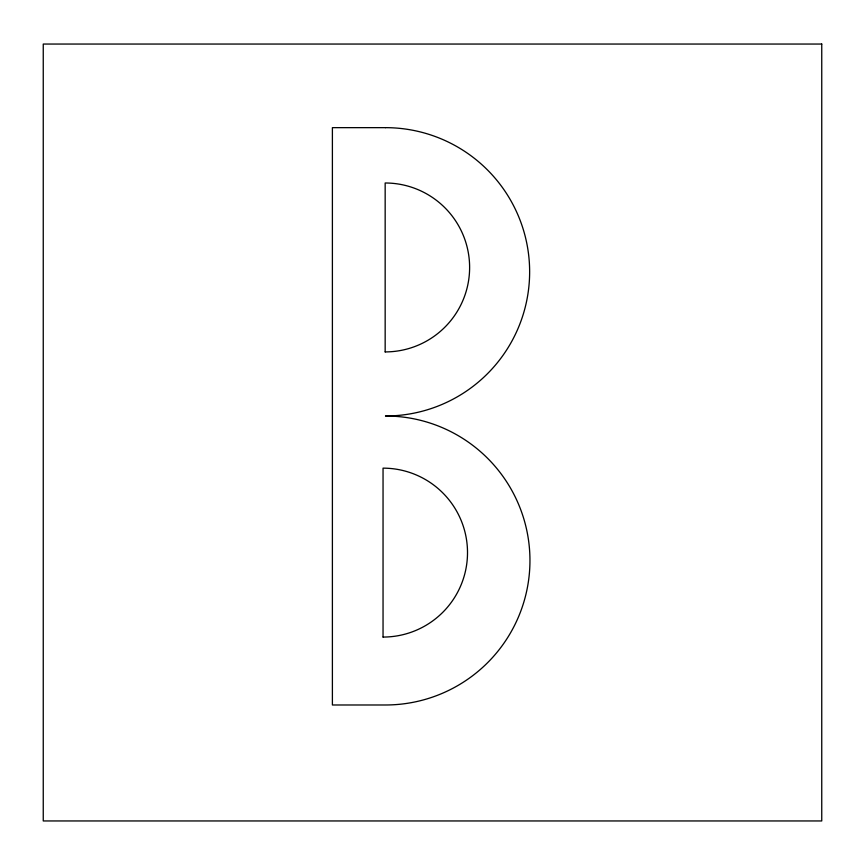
<?xml version="1.0" encoding="UTF-8"?>
<svg xmlns="http://www.w3.org/2000/svg" width="865" height="865" viewBox="0 0 865 865"><rect width="100%" height="100%" fill="white"/><g stroke="black" fill="none" stroke-linecap="round" stroke-linejoin="round"><path stroke-width="1.3" d="M821.75 44.05L43.25 44.05L43.25 820.95L821.75 820.95L821.75 44.05M385.466 127.652L332.398 127.652L332.398 704.986L385.466 704.986A144.498 144.498 0 0 0 529.953 560.498A144.498 144.498 0 0 0 385.466 416A144.174 144.174 0 0 0 529.639 271.826A144.174 144.174 0 0 0 385.466 127.652M385.163 351.914L385.163 182.991A84.456 84.456 0 0 1 469.619 267.458A84.456 84.456 0 0 1 385.163 351.914M383.044 637.062L383.044 468.149A84.456 84.456 0 0 1 467.511 552.605A84.456 84.456 0 0 1 383.044 637.062"/></g></svg>
